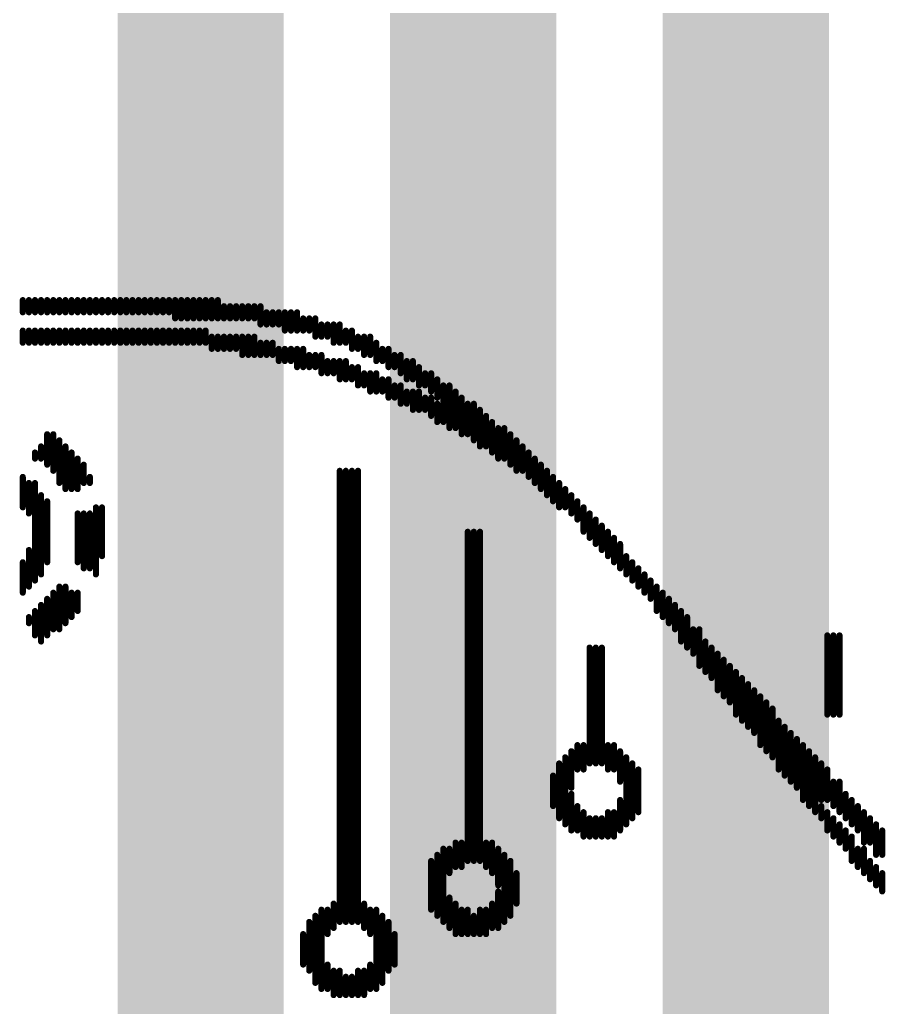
# Model space of a CAD drawing. Header units: millimetres. Extents: x -1.2 to 0.53, y -0.22 to 3.74.
# Drawn here: x 0.0656 to 0.1281, y 1.841 to 1.9122 of the extents above; entities that cross this region are included whole.
import ezdxf

# ---------------------------------------------------------------- set-up
doc = ezdxf.new("R2010")
doc.units = ezdxf.units.MM
doc.header["$MEASUREMENT"] = 0
doc.layers.add('TopLayer', color=1, linetype='Continuous')
doc.layers.add('TopOverlay', color=2, linetype='Continuous')

msp = doc.modelspace()

# ---------------------------------------------------------------- linework, layer by layer
at = {"layer": 'TopLayer', "const_width": 0.012}
for points in [[(0.07863, 0.038), (0.07863, 3.504)], [(0.098315, 0.038), (0.098315, 3.504)], [(0.118, 0.038), (0.118, 3.504)]]:
    msp.add_lwpolyline(points, dxfattribs=at)
at = {"layer": 'TopOverlay', "const_width": 0.00044}
for points in [[(0.06579, 1.891125), (0.06579, 1.892006)], [(0.06623, 1.891125), (0.06623, 1.892006)], [(0.06667, 1.891125), (0.06667, 1.892006)], [(0.067111, 1.891125), (0.067111, 1.892006)], [(0.067551, 1.891125), (0.067551, 1.892006)], [(0.067991, 1.891125), (0.067991, 1.892006)], [(0.068431, 1.891125), (0.068431, 1.892006)], [(0.068871, 1.891125), (0.068871, 1.892006)], [(0.069311, 1.891125), (0.069311, 1.892006)], [(0.069751, 1.891125), (0.069751, 1.892006)], [(0.070191, 1.891125), (0.070191, 1.892006)], [(0.070631, 1.891125), (0.070631, 1.892006)], [(0.071071, 1.891125), (0.071071, 1.892006)], [(0.071511, 1.891125), (0.071511, 1.892006)], [(0.071951, 1.891125), (0.071951, 1.892006)], [(0.072391, 1.891125), (0.072391, 1.892006)], [(0.072831, 1.891125), (0.072831, 1.892006)], [(0.073272, 1.891125), (0.073272, 1.892006)], [(0.073712, 1.891125), (0.073712, 1.892006)], [(0.074152, 1.891125), (0.074152, 1.892006)], [(0.074592, 1.891125), (0.074592, 1.892006)], [(0.075032, 1.891125), (0.075032, 1.892006)], [(0.075472, 1.891125), (0.075472, 1.892006)], [(0.075912, 1.891125), (0.075912, 1.892006)], [(0.076352, 1.891125), (0.076352, 1.892006)], [(0.076792, 1.890685), (0.076792, 1.892006)], [(0.077232, 1.890685), (0.077232, 1.892006)], [(0.077672, 1.890685), (0.077672, 1.892006)], [(0.078113, 1.890685), (0.078113, 1.892006)], [(0.078553, 1.890685), (0.078553, 1.892006)], [(0.078993, 1.890685), (0.078993, 1.892006)], [(0.079433, 1.890685), (0.079433, 1.892006)], [(0.079873, 1.890685), (0.079873, 1.892006)], [(0.080313, 1.890685), (0.080313, 1.891565)], [(0.080753, 1.890685), (0.080753, 1.891565)], [(0.081193, 1.890685), (0.081193, 1.891565)], [(0.081633, 1.890685), (0.081633, 1.891565)], [(0.082073, 1.890685), (0.082073, 1.891565)], [(0.082513, 1.890685), (0.082513, 1.891565)], [(0.082953, 1.890245), (0.082953, 1.891565)], [(0.083393, 1.890245), (0.083393, 1.891125)], [(0.083833, 1.890245), (0.083833, 1.891125)], [(0.084273, 1.890245), (0.084273, 1.891125)], [(0.084713, 1.889805), (0.084713, 1.891125)], [(0.085153, 1.889805), (0.085153, 1.891125)], [(0.085594, 1.889805), (0.085594, 1.891125)], [(0.086034, 1.889805), (0.086034, 1.890685)], [(0.086474, 1.889805), (0.086474, 1.890685)], [(0.086914, 1.889365), (0.086914, 1.890685)], [(0.06579, 1.888925), (0.06579, 1.889805)], [(0.06623, 1.888925), (0.06623, 1.889805)], [(0.06667, 1.888925), (0.06667, 1.889805)], [(0.067111, 1.888925), (0.067111, 1.889805)], [(0.067551, 1.888925), (0.067551, 1.889805)], [(0.067991, 1.888925), (0.067991, 1.889805)], [(0.068431, 1.888925), (0.068431, 1.889805)], [(0.068871, 1.888925), (0.068871, 1.889805)], [(0.069311, 1.888925), (0.069311, 1.889805)], [(0.069751, 1.888925), (0.069751, 1.889805)], [(0.070191, 1.888925), (0.070191, 1.889805)], [(0.070631, 1.888925), (0.070631, 1.889805)], [(0.071071, 1.888925), (0.071071, 1.889805)], [(0.071511, 1.888925), (0.071511, 1.889805)], [(0.071951, 1.888925), (0.071951, 1.889805)], [(0.072391, 1.888925), (0.072391, 1.889805)], [(0.072831, 1.888925), (0.072831, 1.889805)], [(0.073272, 1.888925), (0.073272, 1.889805)], [(0.073712, 1.888925), (0.073712, 1.889805)], [(0.074152, 1.888925), (0.074152, 1.889805)], [(0.074592, 1.888925), (0.074592, 1.889805)], [(0.075032, 1.888925), (0.075032, 1.889805)], [(0.075472, 1.888925), (0.075472, 1.889805)], [(0.075912, 1.888925), (0.075912, 1.889805)], [(0.076352, 1.888925), (0.076352, 1.889805)], [(0.076792, 1.888925), (0.076792, 1.889805)], [(0.077232, 1.888925), (0.077232, 1.889805)], [(0.077672, 1.888925), (0.077672, 1.889805)], [(0.078113, 1.888925), (0.078113, 1.889805)], [(0.078553, 1.888925), (0.078553, 1.889805)], [(0.078993, 1.888925), (0.078993, 1.889805)], [(0.087354, 1.889365), (0.087354, 1.890245)], [(0.087794, 1.889365), (0.087794, 1.890245)], [(0.088234, 1.888925), (0.088234, 1.890245)], [(0.088674, 1.888925), (0.088674, 1.890245)], [(0.089114, 1.888925), (0.089114, 1.889805)], [(0.089554, 1.888485), (0.089554, 1.889805)], [(0.079433, 1.888485), (0.079433, 1.889365)], [(0.079873, 1.888485), (0.079873, 1.889365)], [(0.080313, 1.888485), (0.080313, 1.889365)], [(0.080753, 1.888485), (0.080753, 1.889365)], [(0.081193, 1.888485), (0.081193, 1.889365)], [(0.081633, 1.888045), (0.081633, 1.889365)], [(0.082073, 1.888045), (0.082073, 1.889365)], [(0.082513, 1.888045), (0.082513, 1.889365)], [(0.082953, 1.888045), (0.082953, 1.888925)], [(0.083393, 1.888045), (0.083393, 1.888925)], [(0.083833, 1.888045), (0.083833, 1.888925)], [(0.089994, 1.888485), (0.089994, 1.889365)], [(0.090435, 1.888045), (0.090435, 1.889365)], [(0.090874, 1.888045), (0.090874, 1.889365)], [(0.091315, 1.887605), (0.091315, 1.888925)], [(0.084273, 1.887605), (0.084273, 1.888485)], [(0.084713, 1.887605), (0.084713, 1.888485)], [(0.085153, 1.887605), (0.085153, 1.888485)], [(0.085594, 1.887165), (0.085594, 1.888485)], [(0.086034, 1.887165), (0.086034, 1.888485)], [(0.091755, 1.887605), (0.091755, 1.888485)], [(0.092195, 1.887165), (0.092195, 1.888485)], [(0.086474, 1.887165), (0.086474, 1.888045)], [(0.086914, 1.887165), (0.086914, 1.888045)], [(0.087354, 1.886725), (0.087354, 1.888045)], [(0.087794, 1.886725), (0.087794, 1.887605)], [(0.088234, 1.886725), (0.088234, 1.887605)], [(0.088674, 1.886284), (0.088674, 1.887605)], [(0.089114, 1.886284), (0.089114, 1.887605)], [(0.092635, 1.887165), (0.092635, 1.888045)], [(0.093075, 1.886725), (0.093075, 1.888045)], [(0.093515, 1.886284), (0.093515, 1.887605)], [(0.093955, 1.886284), (0.093955, 1.887605)], [(0.089554, 1.886284), (0.089554, 1.887165)], [(0.089994, 1.885844), (0.089994, 1.887165)], [(0.094395, 1.885844), (0.094395, 1.887165)], [(0.090435, 1.885844), (0.090435, 1.886725)], [(0.090874, 1.885404), (0.090874, 1.886725)], [(0.091315, 1.885404), (0.091315, 1.886725)], [(0.091755, 1.885404), (0.091755, 1.886284)], [(0.092195, 1.884964), (0.092195, 1.886284)], [(0.094835, 1.885844), (0.094835, 1.886725)], [(0.095275, 1.885404), (0.095275, 1.886725)], [(0.095715, 1.884964), (0.095715, 1.886284)], [(0.092635, 1.884964), (0.092635, 1.885844)], [(0.093075, 1.884524), (0.093075, 1.885844)], [(0.093515, 1.884524), (0.093515, 1.885404)], [(0.093955, 1.884084), (0.093955, 1.885404)], [(0.094395, 1.884084), (0.094395, 1.885404)], [(0.096155, 1.883204), (0.096155, 1.885844)], [(0.096596, 1.882764), (0.096596, 1.885844)], [(0.097036, 1.882764), (0.097036, 1.885404)], [(0.094835, 1.884084), (0.094835, 1.884964)], [(0.095275, 1.883644), (0.095275, 1.884964)], [(0.097476, 1.882324), (0.097476, 1.884964)], [(0.095715, 1.883204), (0.095715, 1.884524)], [(0.097916, 1.882324), (0.097916, 1.884524)], [(0.098356, 1.881884), (0.098356, 1.884524)], [(0.098796, 1.881444), (0.098796, 1.884084)], [(0.099236, 1.881444), (0.099236, 1.883644)], [(0.099676, 1.881004), (0.099676, 1.883204)], [(0.100116, 1.880564), (0.100116, 1.882764)], [(0.100556, 1.880564), (0.100556, 1.882764)], [(0.067551, 1.880124), (0.067551, 1.882324)], [(0.067991, 1.879683), (0.067991, 1.882324)], [(0.068431, 1.878803), (0.068431, 1.881884)], [(0.100996, 1.880124), (0.100996, 1.882324)], [(0.101436, 1.879683), (0.101436, 1.881884)], [(0.067111, 1.880564), (0.067111, 1.881444)], [(0.068871, 1.878363), (0.068871, 1.881444)], [(0.101876, 1.879683), (0.101876, 1.881444)], [(0.06667, 1.880564), (0.06667, 1.881004)], [(0.069311, 1.878363), (0.069311, 1.881004)], [(0.069751, 1.878363), (0.069751, 1.880564)], [(0.102316, 1.879243), (0.102316, 1.881004)], [(0.102757, 1.878803), (0.102757, 1.880564)], [(0.070191, 1.878803), (0.070191, 1.880124)], [(0.088674, 1.847118), (0.088674, 1.879683)], [(0.089114, 1.847118), (0.089114, 1.879683)], [(0.089554, 1.847118), (0.089554, 1.879683)], [(0.089994, 1.847118), (0.089994, 1.879683)], [(0.103196, 1.878363), (0.103196, 1.880124)], [(0.103637, 1.877923), (0.103637, 1.879683)], [(0.06579, 1.877043), (0.06579, 1.879243)], [(0.070631, 1.878803), (0.070631, 1.879243)], [(0.104077, 1.877483), (0.104077, 1.879243)], [(0.06623, 1.876603), (0.06623, 1.878803)], [(0.06667, 1.871762), (0.06667, 1.878803)], [(0.104517, 1.877043), (0.104517, 1.878803)], [(0.104957, 1.877043), (0.104957, 1.878363)], [(0.067111, 1.872202), (0.067111, 1.877923)], [(0.105397, 1.876603), (0.105397, 1.877923)], [(0.067551, 1.873082), (0.067551, 1.877483)], [(0.071071, 1.872202), (0.071071, 1.877043)], [(0.071511, 1.873522), (0.071511, 1.877043)], [(0.105837, 1.876163), (0.105837, 1.877483)], [(0.106277, 1.875283), (0.106277, 1.877043)], [(0.069751, 1.873082), (0.069751, 1.876603)], [(0.070191, 1.872642), (0.070191, 1.876603)], [(0.070631, 1.872642), (0.070631, 1.876603)], [(0.106717, 1.874843), (0.106717, 1.876603)], [(0.107157, 1.874402), (0.107157, 1.876163)], [(0.107597, 1.873962), (0.107597, 1.875723)], [(0.097916, 1.851519), (0.097916, 1.875283)], [(0.098356, 1.851519), (0.098356, 1.875283)], [(0.098796, 1.851519), (0.098796, 1.875283)], [(0.108037, 1.873522), (0.108037, 1.875283)], [(0.108478, 1.873082), (0.108478, 1.874843)], [(0.06623, 1.871322), (0.06623, 1.873962)], [(0.108918, 1.872642), (0.108918, 1.874402)], [(0.109358, 1.872202), (0.109358, 1.873522)], [(0.06579, 1.870882), (0.06579, 1.873082)], [(0.109798, 1.871762), (0.109798, 1.873082)], [(0.110238, 1.871322), (0.110238, 1.872642)], [(0.110678, 1.870882), (0.110678, 1.872202)], [(0.068431, 1.868242), (0.068431, 1.871322)], [(0.068871, 1.868682), (0.068871, 1.871322)], [(0.111118, 1.870442), (0.111118, 1.871762)], [(0.111558, 1.869562), (0.111558, 1.871322)], [(0.067551, 1.867801), (0.067551, 1.870442)], [(0.067991, 1.868242), (0.067991, 1.870882)], [(0.069311, 1.869122), (0.069311, 1.870882)], [(0.069751, 1.869562), (0.069751, 1.870882)], [(0.111998, 1.869122), (0.111998, 1.870882)], [(0.112438, 1.868682), (0.112438, 1.870442)], [(0.067111, 1.867361), (0.067111, 1.870002)], [(0.112878, 1.868242), (0.112878, 1.870002)], [(0.06623, 1.868682), (0.06623, 1.869122)], [(0.06667, 1.867801), (0.06667, 1.869562)], [(0.113318, 1.867361), (0.113318, 1.869562)], [(0.113758, 1.866921), (0.113758, 1.869122)], [(0.114198, 1.866481), (0.114198, 1.868242)], [(0.114639, 1.865601), (0.114639, 1.868242)], [(0.12388, 1.86208), (0.12388, 1.867801)], [(0.12432, 1.86208), (0.12432, 1.867801)], [(0.12476, 1.86208), (0.12476, 1.867801)], [(0.106717, 1.85856), (0.106717, 1.866921)], [(0.107157, 1.85856), (0.107157, 1.866921)], [(0.107597, 1.85856), (0.107597, 1.866921)], [(0.115079, 1.865161), (0.115079, 1.867361)], [(0.115519, 1.864721), (0.115519, 1.866921)], [(0.115959, 1.863841), (0.115959, 1.866481)], [(0.116399, 1.863401), (0.116399, 1.866041)], [(0.116839, 1.862961), (0.116839, 1.865601)], [(0.117279, 1.86208), (0.117279, 1.865161)], [(0.117719, 1.861641), (0.117719, 1.864721)], [(0.118159, 1.8612), (0.118159, 1.864281)], [(0.118599, 1.86076), (0.118599, 1.863841)], [(0.119039, 1.85988), (0.119039, 1.863401)], [(0.119479, 1.85944), (0.119479, 1.862961)], [(0.119919, 1.859), (0.119919, 1.862521)], [(0.120359, 1.85812), (0.120359, 1.861641)], [(0.1208, 1.85768), (0.1208, 1.8612)], [(0.12124, 1.85724), (0.12124, 1.86076)], [(0.105837, 1.85812), (0.105837, 1.85988)], [(0.106277, 1.85812), (0.106277, 1.85988)], [(0.108037, 1.85812), (0.108037, 1.85988)], [(0.108478, 1.85812), (0.108478, 1.85988)], [(0.12168, 1.856799), (0.12168, 1.86032)], [(0.12212, 1.855919), (0.12212, 1.85988)], [(0.104957, 1.854159), (0.104957, 1.859)], [(0.105397, 1.856799), (0.105397, 1.85944)], [(0.108918, 1.85724), (0.108918, 1.85944)], [(0.109358, 1.854159), (0.109358, 1.859)], [(0.12256, 1.855479), (0.12256, 1.85944)], [(0.123, 1.855039), (0.123, 1.859)], [(0.104517, 1.854599), (0.104517, 1.85856)], [(0.109798, 1.854599), (0.109798, 1.85856)], [(0.12344, 1.855919), (0.12344, 1.85856)], [(0.104077, 1.855479), (0.104077, 1.85768)], [(0.110238, 1.855039), (0.110238, 1.85812)], [(0.12388, 1.855919), (0.12388, 1.85812)], [(0.12432, 1.855479), (0.12432, 1.85724)], [(0.12476, 1.855039), (0.12476, 1.85724)], [(0.105397, 1.853719), (0.105397, 1.856359)], [(0.1252, 1.854599), (0.1252, 1.856359)], [(0.105837, 1.853719), (0.105837, 1.855479)], [(0.108918, 1.853719), (0.108918, 1.855919)], [(0.12344, 1.854599), (0.12344, 1.855479)], [(0.12564, 1.854159), (0.12564, 1.855919)], [(0.12608, 1.853719), (0.12608, 1.855479)], [(0.106277, 1.853279), (0.106277, 1.855039)], [(0.108037, 1.853279), (0.108037, 1.855039)], [(0.108478, 1.853279), (0.108478, 1.855039)], [(0.12388, 1.853719), (0.12388, 1.855039)], [(0.126521, 1.852839), (0.126521, 1.855039)], [(0.106717, 1.853279), (0.106717, 1.854599)], [(0.107157, 1.853279), (0.107157, 1.854599)], [(0.107597, 1.853279), (0.107597, 1.854599)], [(0.12432, 1.853279), (0.12432, 1.854599)], [(0.12476, 1.852839), (0.12476, 1.854159)], [(0.126961, 1.852839), (0.126961, 1.854599)], [(0.127401, 1.851959), (0.127401, 1.854159)], [(0.1252, 1.852399), (0.1252, 1.853719)], [(0.12564, 1.851519), (0.12564, 1.853279)], [(0.127841, 1.851959), (0.127841, 1.853719)], [(0.097036, 1.851079), (0.097036, 1.852839)], [(0.097476, 1.851079), (0.097476, 1.852839)], [(0.099236, 1.851079), (0.099236, 1.852839)], [(0.099676, 1.850639), (0.099676, 1.852839)], [(0.095715, 1.847558), (0.095715, 1.851959)], [(0.096155, 1.847118), (0.096155, 1.852399)], [(0.096596, 1.850639), (0.096596, 1.852399)], [(0.100116, 1.849759), (0.100116, 1.852399)], [(0.100556, 1.847118), (0.100556, 1.851959)], [(0.12608, 1.851079), (0.12608, 1.852399)], [(0.126521, 1.850639), (0.126521, 1.852399)], [(0.095275, 1.847998), (0.095275, 1.851519)], [(0.100996, 1.847558), (0.100996, 1.851519)], [(0.126961, 1.850199), (0.126961, 1.851519)], [(0.101436, 1.848438), (0.101436, 1.850639)], [(0.127401, 1.849759), (0.127401, 1.851079)], [(0.127841, 1.849318), (0.127841, 1.850639)], [(0.100116, 1.846678), (0.100116, 1.849318)], [(0.088234, 1.846678), (0.088234, 1.848438)], [(0.090435, 1.846678), (0.090435, 1.848438)], [(0.096596, 1.846678), (0.096596, 1.848878)], [(0.097036, 1.846238), (0.097036, 1.848438)], [(0.099676, 1.846678), (0.099676, 1.848438)], [(0.086914, 1.842717), (0.086914, 1.847558)], [(0.087354, 1.842277), (0.087354, 1.847998)], [(0.087794, 1.846238), (0.087794, 1.847998)], [(0.090874, 1.846238), (0.090874, 1.847998)], [(0.091315, 1.842277), (0.091315, 1.847998)], [(0.091755, 1.842717), (0.091755, 1.847558)], [(0.097476, 1.846238), (0.097476, 1.847998)], [(0.097916, 1.846238), (0.097916, 1.847998)], [(0.098356, 1.846238), (0.098356, 1.847558)], [(0.098796, 1.846238), (0.098796, 1.847998)], [(0.099236, 1.846238), (0.099236, 1.847998)], [(0.086474, 1.843597), (0.086474, 1.847118)], [(0.092195, 1.843597), (0.092195, 1.847118)], [(0.086034, 1.844037), (0.086034, 1.846238)], [(0.092635, 1.844037), (0.092635, 1.846238)], [(0.087794, 1.842277), (0.087794, 1.844037)], [(0.090874, 1.842277), (0.090874, 1.844037)], [(0.088234, 1.841837), (0.088234, 1.843597)], [(0.088674, 1.841837), (0.088674, 1.843597)], [(0.089994, 1.841837), (0.089994, 1.843597)], [(0.090435, 1.841837), (0.090435, 1.843597)], [(0.089114, 1.841837), (0.089114, 1.843157)], [(0.089554, 1.841837), (0.089554, 1.843157)]]:
    msp.add_lwpolyline(points, dxfattribs=at)
at = {"layer": 'TopOverlay', "const_width": 0.00022}
for points in [[(0.06568, 1.892006, 1), (0.0659, 1.892006, 1)], [(0.06612, 1.892006, 1), (0.06634, 1.892006, 1)], [(0.06656, 1.892006, 1), (0.06678, 1.892006, 1)], [(0.067001, 1.892006, 1), (0.067221, 1.892006, 1)], [(0.067441, 1.892006, 1), (0.067661, 1.892006, 1)], [(0.067881, 1.892006, 1), (0.068101, 1.892006, 1)], [(0.068321, 1.892006, 1), (0.068541, 1.892006, 1)], [(0.068761, 1.892006, 1), (0.068981, 1.892006, 1)], [(0.069201, 1.892006, 1), (0.069421, 1.892006, 1)], [(0.069641, 1.892006, 1), (0.069861, 1.892006, 1)], [(0.070081, 1.892006, 1), (0.070301, 1.892006, 1)], [(0.070521, 1.892006, 1), (0.070741, 1.892006, 1)], [(0.070961, 1.892006, 1), (0.071181, 1.892006, 1)], [(0.071401, 1.892006, 1), (0.071621, 1.892006, 1)], [(0.071841, 1.892006, 1), (0.072061, 1.892006, 1)], [(0.072281, 1.892006, 1), (0.072501, 1.892006, 1)], [(0.072721, 1.892006, 1), (0.072942, 1.892006, 1)], [(0.073162, 1.892006, 1), (0.073382, 1.892006, 1)], [(0.073602, 1.892006, 1), (0.073822, 1.892006, 1)], [(0.074042, 1.892006, 1), (0.074262, 1.892006, 1)], [(0.074482, 1.892006, 1), (0.074702, 1.892006, 1)], [(0.074922, 1.892006, 1), (0.075142, 1.892006, 1)], [(0.075362, 1.892006, 1), (0.075582, 1.892006, 1)], [(0.075802, 1.892006, 1), (0.076022, 1.892006, 1)], [(0.076242, 1.892006, 1), (0.076462, 1.892006, 1)], [(0.076682, 1.892006, 1), (0.076902, 1.892006, 1)], [(0.077122, 1.892006, 1), (0.077342, 1.892006, 1)], [(0.077562, 1.892006, 1), (0.077782, 1.892006, 1)], [(0.078003, 1.892006, 1), (0.078223, 1.892006, 1)], [(0.078443, 1.892006, 1), (0.078663, 1.892006, 1)], [(0.078883, 1.892006, 1), (0.079103, 1.892006, 1)], [(0.079323, 1.892006, 1), (0.079543, 1.892006, 1)], [(0.079763, 1.892006, 1), (0.079983, 1.892006, 1)], [(0.06568, 1.891125, 1), (0.0659, 1.891125, 1)], [(0.06612, 1.891125, 1), (0.06634, 1.891125, 1)], [(0.06656, 1.891125, 1), (0.06678, 1.891125, 1)], [(0.067001, 1.891125, 1), (0.067221, 1.891125, 1)], [(0.067441, 1.891125, 1), (0.067661, 1.891125, 1)], [(0.067881, 1.891125, 1), (0.068101, 1.891125, 1)], [(0.068321, 1.891125, 1), (0.068541, 1.891125, 1)], [(0.068761, 1.891125, 1), (0.068981, 1.891125, 1)], [(0.069201, 1.891125, 1), (0.069421, 1.891125, 1)], [(0.069641, 1.891125, 1), (0.069861, 1.891125, 1)], [(0.070081, 1.891125, 1), (0.070301, 1.891125, 1)], [(0.070521, 1.891125, 1), (0.070741, 1.891125, 1)], [(0.070961, 1.891125, 1), (0.071181, 1.891125, 1)], [(0.071401, 1.891125, 1), (0.071621, 1.891125, 1)], [(0.071841, 1.891125, 1), (0.072061, 1.891125, 1)], [(0.072281, 1.891125, 1), (0.072501, 1.891125, 1)], [(0.072721, 1.891125, 1), (0.072942, 1.891125, 1)], [(0.073162, 1.891125, 1), (0.073382, 1.891125, 1)], [(0.073602, 1.891125, 1), (0.073822, 1.891125, 1)], [(0.074042, 1.891125, 1), (0.074262, 1.891125, 1)], [(0.074482, 1.891125, 1), (0.074702, 1.891125, 1)], [(0.074922, 1.891125, 1), (0.075142, 1.891125, 1)], [(0.075362, 1.891125, 1), (0.075582, 1.891125, 1)], [(0.075802, 1.891125, 1), (0.076022, 1.891125, 1)], [(0.076242, 1.891125, 1), (0.076462, 1.891125, 1)], [(0.080203, 1.891565, 1), (0.080423, 1.891565, 1)], [(0.080643, 1.891565, 1), (0.080863, 1.891565, 1)], [(0.081083, 1.891565, 1), (0.081303, 1.891565, 1)], [(0.081523, 1.891565, 1), (0.081743, 1.891565, 1)], [(0.081963, 1.891565, 1), (0.082183, 1.891565, 1)], [(0.082403, 1.891565, 1), (0.082623, 1.891565, 1)], [(0.082843, 1.891565, 1), (0.083063, 1.891565, 1)], [(0.083283, 1.891125, 1), (0.083503, 1.891125, 1)], [(0.083723, 1.891125, 1), (0.083943, 1.891125, 1)], [(0.084163, 1.891125, 1), (0.084383, 1.891125, 1)], [(0.084603, 1.891125, 1), (0.084823, 1.891125, 1)], [(0.085043, 1.891125, 1), (0.085264, 1.891125, 1)], [(0.085484, 1.891125, 1), (0.085704, 1.891125, 1)], [(0.076682, 1.890685, 1), (0.076902, 1.890685, 1)], [(0.077122, 1.890685, 1), (0.077342, 1.890685, 1)], [(0.077562, 1.890685, 1), (0.077782, 1.890685, 1)], [(0.078003, 1.890685, 1), (0.078223, 1.890685, 1)], [(0.078443, 1.890685, 1), (0.078663, 1.890685, 1)], [(0.078883, 1.890685, 1), (0.079103, 1.890685, 1)], [(0.079323, 1.890685, 1), (0.079543, 1.890685, 1)], [(0.079763, 1.890685, 1), (0.079983, 1.890685, 1)], [(0.080203, 1.890685, 1), (0.080423, 1.890685, 1)], [(0.080643, 1.890685, 1), (0.080863, 1.890685, 1)], [(0.081083, 1.890685, 1), (0.081303, 1.890685, 1)], [(0.081523, 1.890685, 1), (0.081743, 1.890685, 1)], [(0.081963, 1.890685, 1), (0.082183, 1.890685, 1)], [(0.082403, 1.890685, 1), (0.082623, 1.890685, 1)], [(0.085924, 1.890685, 1), (0.086144, 1.890685, 1)], [(0.086364, 1.890685, 1), (0.086584, 1.890685, 1)], [(0.086804, 1.890685, 1), (0.087024, 1.890685, 1)], [(0.06568, 1.889805, 1), (0.0659, 1.889805, 1)], [(0.06612, 1.889805, 1), (0.06634, 1.889805, 1)], [(0.06656, 1.889805, 1), (0.06678, 1.889805, 1)], [(0.067001, 1.889805, 1), (0.067221, 1.889805, 1)], [(0.067441, 1.889805, 1), (0.067661, 1.889805, 1)], [(0.067881, 1.889805, 1), (0.068101, 1.889805, 1)], [(0.068321, 1.889805, 1), (0.068541, 1.889805, 1)], [(0.068761, 1.889805, 1), (0.068981, 1.889805, 1)], [(0.069201, 1.889805, 1), (0.069421, 1.889805, 1)], [(0.069641, 1.889805, 1), (0.069861, 1.889805, 1)], [(0.070081, 1.889805, 1), (0.070301, 1.889805, 1)], [(0.070521, 1.889805, 1), (0.070741, 1.889805, 1)], [(0.070961, 1.889805, 1), (0.071181, 1.889805, 1)], [(0.071401, 1.889805, 1), (0.071621, 1.889805, 1)], [(0.071841, 1.889805, 1), (0.072061, 1.889805, 1)], [(0.072281, 1.889805, 1), (0.072501, 1.889805, 1)], [(0.072721, 1.889805, 1), (0.072942, 1.889805, 1)], [(0.073162, 1.889805, 1), (0.073382, 1.889805, 1)], [(0.073602, 1.889805, 1), (0.073822, 1.889805, 1)], [(0.074042, 1.889805, 1), (0.074262, 1.889805, 1)], [(0.074482, 1.889805, 1), (0.074702, 1.889805, 1)], [(0.074922, 1.889805, 1), (0.075142, 1.889805, 1)], [(0.075362, 1.889805, 1), (0.075582, 1.889805, 1)], [(0.075802, 1.889805, 1), (0.076022, 1.889805, 1)], [(0.076242, 1.889805, 1), (0.076462, 1.889805, 1)], [(0.076682, 1.889805, 1), (0.076902, 1.889805, 1)], [(0.077122, 1.889805, 1), (0.077342, 1.889805, 1)], [(0.077562, 1.889805, 1), (0.077782, 1.889805, 1)], [(0.078003, 1.889805, 1), (0.078223, 1.889805, 1)], [(0.078443, 1.889805, 1), (0.078663, 1.889805, 1)], [(0.078883, 1.889805, 1), (0.079103, 1.889805, 1)], [(0.082843, 1.890245, 1), (0.083063, 1.890245, 1)], [(0.083283, 1.890245, 1), (0.083503, 1.890245, 1)], [(0.083723, 1.890245, 1), (0.083943, 1.890245, 1)], [(0.084163, 1.890245, 1), (0.084383, 1.890245, 1)], [(0.084603, 1.889805, 1), (0.084823, 1.889805, 1)], [(0.085043, 1.889805, 1), (0.085264, 1.889805, 1)], [(0.085484, 1.889805, 1), (0.085704, 1.889805, 1)], [(0.085924, 1.889805, 1), (0.086144, 1.889805, 1)], [(0.086364, 1.889805, 1), (0.086584, 1.889805, 1)], [(0.087244, 1.890245, 1), (0.087464, 1.890245, 1)], [(0.087684, 1.890245, 1), (0.087904, 1.890245, 1)], [(0.088124, 1.890245, 1), (0.088344, 1.890245, 1)], [(0.088564, 1.890245, 1), (0.088784, 1.890245, 1)], [(0.089004, 1.889805, 1), (0.089224, 1.889805, 1)], [(0.089444, 1.889805, 1), (0.089664, 1.889805, 1)], [(0.06568, 1.888925, 1), (0.0659, 1.888925, 1)], [(0.06612, 1.888925, 1), (0.06634, 1.888925, 1)], [(0.06656, 1.888925, 1), (0.06678, 1.888925, 1)], [(0.067001, 1.888925, 1), (0.067221, 1.888925, 1)], [(0.067441, 1.888925, 1), (0.067661, 1.888925, 1)], [(0.067881, 1.888925, 1), (0.068101, 1.888925, 1)], [(0.068321, 1.888925, 1), (0.068541, 1.888925, 1)], [(0.068761, 1.888925, 1), (0.068981, 1.888925, 1)], [(0.069201, 1.888925, 1), (0.069421, 1.888925, 1)], [(0.069641, 1.888925, 1), (0.069861, 1.888925, 1)], [(0.070081, 1.888925, 1), (0.070301, 1.888925, 1)], [(0.070521, 1.888925, 1), (0.070741, 1.888925, 1)], [(0.070961, 1.888925, 1), (0.071181, 1.888925, 1)], [(0.071401, 1.888925, 1), (0.071621, 1.888925, 1)], [(0.071841, 1.888925, 1), (0.072061, 1.888925, 1)], [(0.072281, 1.888925, 1), (0.072501, 1.888925, 1)], [(0.072721, 1.888925, 1), (0.072942, 1.888925, 1)], [(0.073162, 1.888925, 1), (0.073382, 1.888925, 1)], [(0.073602, 1.888925, 1), (0.073822, 1.888925, 1)], [(0.074042, 1.888925, 1), (0.074262, 1.888925, 1)], [(0.074482, 1.888925, 1), (0.074702, 1.888925, 1)], [(0.074922, 1.888925, 1), (0.075142, 1.888925, 1)], [(0.075362, 1.888925, 1), (0.075582, 1.888925, 1)], [(0.075802, 1.888925, 1), (0.076022, 1.888925, 1)], [(0.076242, 1.888925, 1), (0.076462, 1.888925, 1)], [(0.076682, 1.888925, 1), (0.076902, 1.888925, 1)], [(0.077122, 1.888925, 1), (0.077342, 1.888925, 1)], [(0.077562, 1.888925, 1), (0.077782, 1.888925, 1)], [(0.078003, 1.888925, 1), (0.078223, 1.888925, 1)], [(0.078443, 1.888925, 1), (0.078663, 1.888925, 1)], [(0.078883, 1.888925, 1), (0.079103, 1.888925, 1)], [(0.079323, 1.889365, 1), (0.079543, 1.889365, 1)], [(0.079763, 1.889365, 1), (0.079983, 1.889365, 1)], [(0.080203, 1.889365, 1), (0.080423, 1.889365, 1)], [(0.080643, 1.889365, 1), (0.080863, 1.889365, 1)], [(0.081083, 1.889365, 1), (0.081303, 1.889365, 1)], [(0.081523, 1.889365, 1), (0.081743, 1.889365, 1)], [(0.081963, 1.889365, 1), (0.082183, 1.889365, 1)], [(0.082403, 1.889365, 1), (0.082623, 1.889365, 1)], [(0.082843, 1.888925, 1), (0.083063, 1.888925, 1)], [(0.083283, 1.888925, 1), (0.083503, 1.888925, 1)], [(0.083723, 1.888925, 1), (0.083943, 1.888925, 1)], [(0.086804, 1.889365, 1), (0.087024, 1.889365, 1)], [(0.087244, 1.889365, 1), (0.087464, 1.889365, 1)], [(0.087684, 1.889365, 1), (0.087904, 1.889365, 1)], [(0.088124, 1.888925, 1), (0.088344, 1.888925, 1)], [(0.088564, 1.888925, 1), (0.088784, 1.888925, 1)], [(0.089004, 1.888925, 1), (0.089224, 1.888925, 1)], [(0.089884, 1.889365, 1), (0.090104, 1.889365, 1)], [(0.090325, 1.889365, 1), (0.090544, 1.889365, 1)], [(0.090764, 1.889365, 1), (0.090984, 1.889365, 1)], [(0.091205, 1.888925, 1), (0.091425, 1.888925, 1)], [(0.079323, 1.888485, 1), (0.079543, 1.888485, 1)], [(0.079763, 1.888485, 1), (0.079983, 1.888485, 1)], [(0.080203, 1.888485, 1), (0.080423, 1.888485, 1)], [(0.080643, 1.888485, 1), (0.080863, 1.888485, 1)], [(0.081083, 1.888485, 1), (0.081303, 1.888485, 1)], [(0.084163, 1.888485, 1), (0.084383, 1.888485, 1)], [(0.084603, 1.888485, 1), (0.084823, 1.888485, 1)], [(0.085043, 1.888485, 1), (0.085264, 1.888485, 1)], [(0.085484, 1.888485, 1), (0.085704, 1.888485, 1)], [(0.085924, 1.888485, 1), (0.086144, 1.888485, 1)], [(0.089444, 1.888485, 1), (0.089664, 1.888485, 1)], [(0.089884, 1.888485, 1), (0.090104, 1.888485, 1)], [(0.091645, 1.888485, 1), (0.091865, 1.888485, 1)], [(0.092085, 1.888485, 1), (0.092305, 1.888485, 1)], [(0.081523, 1.888045, 1), (0.081743, 1.888045, 1)], [(0.081963, 1.888045, 1), (0.082183, 1.888045, 1)], [(0.082403, 1.888045, 1), (0.082623, 1.888045, 1)], [(0.082843, 1.888045, 1), (0.083063, 1.888045, 1)], [(0.083283, 1.888045, 1), (0.083503, 1.888045, 1)], [(0.083723, 1.888045, 1), (0.083943, 1.888045, 1)], [(0.084163, 1.887605, 1), (0.084383, 1.887605, 1)], [(0.084603, 1.887605, 1), (0.084823, 1.887605, 1)], [(0.085043, 1.887605, 1), (0.085264, 1.887605, 1)], [(0.086364, 1.888045, 1), (0.086584, 1.888045, 1)], [(0.086804, 1.888045, 1), (0.087024, 1.888045, 1)], [(0.087244, 1.888045, 1), (0.087464, 1.888045, 1)], [(0.087684, 1.887605, 1), (0.087904, 1.887605, 1)], [(0.088124, 1.887605, 1), (0.088344, 1.887605, 1)], [(0.088564, 1.887605, 1), (0.088784, 1.887605, 1)], [(0.089004, 1.887605, 1), (0.089224, 1.887605, 1)], [(0.090325, 1.888045, 1), (0.090544, 1.888045, 1)], [(0.090764, 1.888045, 1), (0.090984, 1.888045, 1)], [(0.091205, 1.887605, 1), (0.091425, 1.887605, 1)], [(0.091645, 1.887605, 1), (0.091865, 1.887605, 1)], [(0.092525, 1.888045, 1), (0.092745, 1.888045, 1)], [(0.092965, 1.888045, 1), (0.093185, 1.888045, 1)], [(0.093405, 1.887605, 1), (0.093625, 1.887605, 1)], [(0.093845, 1.887605, 1), (0.094065, 1.887605, 1)], [(0.085484, 1.887165, 1), (0.085704, 1.887165, 1)], [(0.085924, 1.887165, 1), (0.086144, 1.887165, 1)], [(0.086364, 1.887165, 1), (0.086584, 1.887165, 1)], [(0.086804, 1.887165, 1), (0.087024, 1.887165, 1)], [(0.089444, 1.887165, 1), (0.089664, 1.887165, 1)], [(0.089884, 1.887165, 1), (0.090104, 1.887165, 1)], [(0.092085, 1.887165, 1), (0.092305, 1.887165, 1)], [(0.092525, 1.887165, 1), (0.092745, 1.887165, 1)], [(0.094285, 1.887165, 1), (0.094505, 1.887165, 1)], [(0.087244, 1.886725, 1), (0.087464, 1.886725, 1)], [(0.087684, 1.886725, 1), (0.087904, 1.886725, 1)], [(0.088124, 1.886725, 1), (0.088344, 1.886725, 1)], [(0.088564, 1.886284, 1), (0.088784, 1.886284, 1)], [(0.089004, 1.886284, 1), (0.089224, 1.886284, 1)], [(0.089444, 1.886284, 1), (0.089664, 1.886284, 1)], [(0.090325, 1.886725, 1), (0.090544, 1.886725, 1)], [(0.090764, 1.886725, 1), (0.090984, 1.886725, 1)], [(0.091205, 1.886725, 1), (0.091425, 1.886725, 1)], [(0.091645, 1.886284, 1), (0.091865, 1.886284, 1)], [(0.092085, 1.886284, 1), (0.092305, 1.886284, 1)], [(0.092965, 1.886725, 1), (0.093185, 1.886725, 1)], [(0.093405, 1.886284, 1), (0.093625, 1.886284, 1)], [(0.093845, 1.886284, 1), (0.094065, 1.886284, 1)], [(0.094725, 1.886725, 1), (0.094945, 1.886725, 1)], [(0.095165, 1.886725, 1), (0.095385, 1.886725, 1)], [(0.095605, 1.886284, 1), (0.095825, 1.886284, 1)], [(0.089884, 1.885844, 1), (0.090104, 1.885844, 1)], [(0.090325, 1.885844, 1), (0.090544, 1.885844, 1)], [(0.090764, 1.885404, 1), (0.090984, 1.885404, 1)], [(0.091205, 1.885404, 1), (0.091425, 1.885404, 1)], [(0.091645, 1.885404, 1), (0.091865, 1.885404, 1)], [(0.092525, 1.885844, 1), (0.092745, 1.885844, 1)], [(0.092965, 1.885844, 1), (0.093185, 1.885844, 1)], [(0.093405, 1.885404, 1), (0.093625, 1.885404, 1)], [(0.093845, 1.885404, 1), (0.094065, 1.885404, 1)], [(0.094285, 1.885844, 1), (0.094505, 1.885844, 1)], [(0.094285, 1.885404, 1), (0.094505, 1.885404, 1)], [(0.094725, 1.885844, 1), (0.094945, 1.885844, 1)], [(0.095165, 1.885404, 1), (0.095385, 1.885404, 1)], [(0.096045, 1.885844, 1), (0.096265, 1.885844, 1)], [(0.096486, 1.885844, 1), (0.096705, 1.885844, 1)], [(0.096926, 1.885404, 1), (0.097146, 1.885404, 1)], [(0.092085, 1.884964, 1), (0.092305, 1.884964, 1)], [(0.092525, 1.884964, 1), (0.092745, 1.884964, 1)], [(0.094725, 1.884964, 1), (0.094945, 1.884964, 1)], [(0.095165, 1.884964, 1), (0.095385, 1.884964, 1)], [(0.095605, 1.884964, 1), (0.095825, 1.884964, 1)], [(0.097366, 1.884964, 1), (0.097586, 1.884964, 1)], [(0.092965, 1.884524, 1), (0.093185, 1.884524, 1)], [(0.093405, 1.884524, 1), (0.093625, 1.884524, 1)], [(0.093845, 1.884084, 1), (0.094065, 1.884084, 1)], [(0.094285, 1.884084, 1), (0.094505, 1.884084, 1)], [(0.094725, 1.884084, 1), (0.094945, 1.884084, 1)], [(0.095605, 1.884524, 1), (0.095825, 1.884524, 1)], [(0.097806, 1.884524, 1), (0.098026, 1.884524, 1)], [(0.098246, 1.884524, 1), (0.098466, 1.884524, 1)], [(0.098686, 1.884084, 1), (0.098906, 1.884084, 1)], [(0.095165, 1.883644, 1), (0.095385, 1.883644, 1)], [(0.095605, 1.883204, 1), (0.095825, 1.883204, 1)], [(0.096045, 1.883204, 1), (0.096265, 1.883204, 1)], [(0.099126, 1.883644, 1), (0.099346, 1.883644, 1)], [(0.099566, 1.883204, 1), (0.099786, 1.883204, 1)], [(0.096486, 1.882764, 1), (0.096705, 1.882764, 1)], [(0.096926, 1.882764, 1), (0.097146, 1.882764, 1)], [(0.100006, 1.882764, 1), (0.100226, 1.882764, 1)], [(0.100446, 1.882764, 1), (0.100666, 1.882764, 1)], [(0.067441, 1.882324, 1), (0.067661, 1.882324, 1)], [(0.067881, 1.882324, 1), (0.068101, 1.882324, 1)], [(0.068321, 1.881884, 1), (0.068541, 1.881884, 1)], [(0.097366, 1.882324, 1), (0.097586, 1.882324, 1)], [(0.097806, 1.882324, 1), (0.098026, 1.882324, 1)], [(0.098246, 1.881884, 1), (0.098466, 1.881884, 1)], [(0.100886, 1.882324, 1), (0.101106, 1.882324, 1)], [(0.101326, 1.881884, 1), (0.101546, 1.881884, 1)], [(0.067001, 1.881444, 1), (0.067221, 1.881444, 1)], [(0.068761, 1.881444, 1), (0.068981, 1.881444, 1)], [(0.098686, 1.881444, 1), (0.098906, 1.881444, 1)], [(0.099126, 1.881444, 1), (0.099346, 1.881444, 1)], [(0.101766, 1.881444, 1), (0.101986, 1.881444, 1)], [(0.06656, 1.881004, 1), (0.06678, 1.881004, 1)], [(0.06656, 1.880564, 1), (0.06678, 1.880564, 1)], [(0.067001, 1.880564, 1), (0.067221, 1.880564, 1)], [(0.069201, 1.881004, 1), (0.069421, 1.881004, 1)], [(0.069641, 1.880564, 1), (0.069861, 1.880564, 1)], [(0.099566, 1.881004, 1), (0.099786, 1.881004, 1)], [(0.100006, 1.880564, 1), (0.100226, 1.880564, 1)], [(0.100446, 1.880564, 1), (0.100666, 1.880564, 1)], [(0.102206, 1.881004, 1), (0.102426, 1.881004, 1)], [(0.102647, 1.880564, 1), (0.102867, 1.880564, 1)], [(0.067441, 1.880124, 1), (0.067661, 1.880124, 1)], [(0.067881, 1.879683, 1), (0.068101, 1.879683, 1)], [(0.070081, 1.880124, 1), (0.070301, 1.880124, 1)], [(0.088564, 1.879683, 1), (0.088784, 1.879683, 1)], [(0.089004, 1.879683, 1), (0.089224, 1.879683, 1)], [(0.089444, 1.879683, 1), (0.089664, 1.879683, 1)], [(0.089884, 1.879683, 1), (0.090104, 1.879683, 1)], [(0.100886, 1.880124, 1), (0.101106, 1.880124, 1)], [(0.101326, 1.879683, 1), (0.101546, 1.879683, 1)], [(0.101766, 1.879683, 1), (0.101986, 1.879683, 1)], [(0.103086, 1.880124, 1), (0.103306, 1.880124, 1)], [(0.103527, 1.879683, 1), (0.103747, 1.879683, 1)], [(0.06568, 1.879243, 1), (0.0659, 1.879243, 1)], [(0.070521, 1.879243, 1), (0.070741, 1.879243, 1)], [(0.102206, 1.879243, 1), (0.102426, 1.879243, 1)], [(0.103967, 1.879243, 1), (0.104187, 1.879243, 1)], [(0.06612, 1.878803, 1), (0.06634, 1.878803, 1)], [(0.06656, 1.878803, 1), (0.06678, 1.878803, 1)], [(0.068321, 1.878803, 1), (0.068541, 1.878803, 1)], [(0.068761, 1.878363, 1), (0.068981, 1.878363, 1)], [(0.069201, 1.878363, 1), (0.069421, 1.878363, 1)], [(0.069641, 1.878363, 1), (0.069861, 1.878363, 1)], [(0.070081, 1.878803, 1), (0.070301, 1.878803, 1)], [(0.070521, 1.878803, 1), (0.070741, 1.878803, 1)], [(0.102647, 1.878803, 1), (0.102867, 1.878803, 1)], [(0.103086, 1.878363, 1), (0.103306, 1.878363, 1)], [(0.104407, 1.878803, 1), (0.104627, 1.878803, 1)], [(0.104847, 1.878363, 1), (0.105067, 1.878363, 1)], [(0.067001, 1.877923, 1), (0.067221, 1.877923, 1)], [(0.103527, 1.877923, 1), (0.103747, 1.877923, 1)], [(0.105287, 1.877923, 1), (0.105507, 1.877923, 1)], [(0.06568, 1.877043, 1), (0.0659, 1.877043, 1)], [(0.067441, 1.877483, 1), (0.067661, 1.877483, 1)], [(0.070961, 1.877043, 1), (0.071181, 1.877043, 1)], [(0.071401, 1.877043, 1), (0.071621, 1.877043, 1)], [(0.103967, 1.877483, 1), (0.104187, 1.877483, 1)], [(0.104407, 1.877043, 1), (0.104627, 1.877043, 1)], [(0.104847, 1.877043, 1), (0.105067, 1.877043, 1)], [(0.105727, 1.877483, 1), (0.105947, 1.877483, 1)], [(0.106167, 1.877043, 1), (0.106387, 1.877043, 1)], [(0.06612, 1.876603, 1), (0.06634, 1.876603, 1)], [(0.069641, 1.876603, 1), (0.069861, 1.876603, 1)], [(0.070081, 1.876603, 1), (0.070301, 1.876603, 1)], [(0.070521, 1.876603, 1), (0.070741, 1.876603, 1)], [(0.105287, 1.876603, 1), (0.105507, 1.876603, 1)], [(0.105727, 1.876163, 1), (0.105947, 1.876163, 1)], [(0.106607, 1.876603, 1), (0.106827, 1.876603, 1)], [(0.107047, 1.876163, 1), (0.107267, 1.876163, 1)], [(0.107487, 1.875723, 1), (0.107707, 1.875723, 1)], [(0.097806, 1.875283, 1), (0.098026, 1.875283, 1)], [(0.098246, 1.875283, 1), (0.098466, 1.875283, 1)], [(0.098686, 1.875283, 1), (0.098906, 1.875283, 1)], [(0.106167, 1.875283, 1), (0.106387, 1.875283, 1)], [(0.106607, 1.874843, 1), (0.106827, 1.874843, 1)], [(0.107927, 1.875283, 1), (0.108147, 1.875283, 1)], [(0.108368, 1.874843, 1), (0.108588, 1.874843, 1)], [(0.06612, 1.873962, 1), (0.06634, 1.873962, 1)], [(0.107047, 1.874402, 1), (0.107267, 1.874402, 1)], [(0.107487, 1.873962, 1), (0.107707, 1.873962, 1)], [(0.108808, 1.874402, 1), (0.109027, 1.874402, 1)], [(0.071401, 1.873522, 1), (0.071621, 1.873522, 1)], [(0.107927, 1.873522, 1), (0.108147, 1.873522, 1)], [(0.109248, 1.873522, 1), (0.109468, 1.873522, 1)], [(0.06568, 1.873082, 1), (0.0659, 1.873082, 1)], [(0.067441, 1.873082, 1), (0.067661, 1.873082, 1)], [(0.069641, 1.873082, 1), (0.069861, 1.873082, 1)], [(0.070081, 1.872642, 1), (0.070301, 1.872642, 1)], [(0.070521, 1.872642, 1), (0.070741, 1.872642, 1)], [(0.108368, 1.873082, 1), (0.108588, 1.873082, 1)], [(0.108808, 1.872642, 1), (0.109027, 1.872642, 1)], [(0.109688, 1.873082, 1), (0.109908, 1.873082, 1)], [(0.110128, 1.872642, 1), (0.110348, 1.872642, 1)], [(0.067001, 1.872202, 1), (0.067221, 1.872202, 1)], [(0.070961, 1.872202, 1), (0.071181, 1.872202, 1)], [(0.109248, 1.872202, 1), (0.109468, 1.872202, 1)], [(0.110568, 1.872202, 1), (0.110788, 1.872202, 1)], [(0.06612, 1.871322, 1), (0.06634, 1.871322, 1)], [(0.06656, 1.871762, 1), (0.06678, 1.871762, 1)], [(0.068321, 1.871322, 1), (0.068541, 1.871322, 1)], [(0.068761, 1.871322, 1), (0.068981, 1.871322, 1)], [(0.109688, 1.871762, 1), (0.109908, 1.871762, 1)], [(0.110128, 1.871322, 1), (0.110348, 1.871322, 1)], [(0.111008, 1.871762, 1), (0.111228, 1.871762, 1)], [(0.111448, 1.871322, 1), (0.111668, 1.871322, 1)], [(0.06568, 1.870882, 1), (0.0659, 1.870882, 1)], [(0.067441, 1.870442, 1), (0.067661, 1.870442, 1)], [(0.067881, 1.870882, 1), (0.068101, 1.870882, 1)], [(0.069201, 1.870882, 1), (0.069421, 1.870882, 1)], [(0.069641, 1.870882, 1), (0.069861, 1.870882, 1)], [(0.110568, 1.870882, 1), (0.110788, 1.870882, 1)], [(0.111008, 1.870442, 1), (0.111228, 1.870442, 1)], [(0.111888, 1.870882, 1), (0.112108, 1.870882, 1)], [(0.112328, 1.870442, 1), (0.112548, 1.870442, 1)], [(0.067001, 1.870002, 1), (0.067221, 1.870002, 1)], [(0.112768, 1.870002, 1), (0.112988, 1.870002, 1)], [(0.06612, 1.869122, 1), (0.06634, 1.869122, 1)], [(0.06656, 1.869562, 1), (0.06678, 1.869562, 1)], [(0.069201, 1.869122, 1), (0.069421, 1.869122, 1)], [(0.069641, 1.869562, 1), (0.069861, 1.869562, 1)], [(0.111448, 1.869562, 1), (0.111668, 1.869562, 1)], [(0.111888, 1.869122, 1), (0.112108, 1.869122, 1)], [(0.113208, 1.869562, 1), (0.113428, 1.869562, 1)], [(0.113648, 1.869122, 1), (0.113868, 1.869122, 1)], [(0.06612, 1.868682, 1), (0.06634, 1.868682, 1)], [(0.067881, 1.868242, 1), (0.068101, 1.868242, 1)], [(0.068321, 1.868242, 1), (0.068541, 1.868242, 1)], [(0.068761, 1.868682, 1), (0.068981, 1.868682, 1)], [(0.112328, 1.868682, 1), (0.112548, 1.868682, 1)], [(0.112768, 1.868242, 1), (0.112988, 1.868242, 1)], [(0.114088, 1.868242, 1), (0.114308, 1.868242, 1)], [(0.114529, 1.868242, 1), (0.114749, 1.868242, 1)], [(0.06656, 1.867801, 1), (0.06678, 1.867801, 1)], [(0.067441, 1.867801, 1), (0.067661, 1.867801, 1)], [(0.12377, 1.867801, 1), (0.12399, 1.867801, 1)], [(0.12421, 1.867801, 1), (0.12443, 1.867801, 1)], [(0.12465, 1.867801, 1), (0.12487, 1.867801, 1)], [(0.067001, 1.867361, 1), (0.067221, 1.867361, 1)], [(0.106607, 1.866921, 1), (0.106827, 1.866921, 1)], [(0.107047, 1.866921, 1), (0.107267, 1.866921, 1)], [(0.107487, 1.866921, 1), (0.107707, 1.866921, 1)], [(0.113208, 1.867361, 1), (0.113428, 1.867361, 1)], [(0.113648, 1.866921, 1), (0.113868, 1.866921, 1)], [(0.114969, 1.867361, 1), (0.115188, 1.867361, 1)], [(0.115409, 1.866921, 1), (0.115629, 1.866921, 1)], [(0.114088, 1.866481, 1), (0.114308, 1.866481, 1)], [(0.115849, 1.866481, 1), (0.116069, 1.866481, 1)], [(0.114529, 1.865601, 1), (0.114749, 1.865601, 1)], [(0.116289, 1.866041, 1), (0.116509, 1.866041, 1)], [(0.116729, 1.865601, 1), (0.116949, 1.865601, 1)], [(0.114969, 1.865161, 1), (0.115188, 1.865161, 1)], [(0.115409, 1.864721, 1), (0.115629, 1.864721, 1)], [(0.117169, 1.865161, 1), (0.117389, 1.865161, 1)], [(0.117609, 1.864721, 1), (0.117829, 1.864721, 1)], [(0.118049, 1.864281, 1), (0.118269, 1.864281, 1)], [(0.115849, 1.863841, 1), (0.116069, 1.863841, 1)], [(0.116289, 1.863401, 1), (0.116509, 1.863401, 1)], [(0.118489, 1.863841, 1), (0.118709, 1.863841, 1)], [(0.118929, 1.863401, 1), (0.119149, 1.863401, 1)], [(0.116729, 1.862961, 1), (0.116949, 1.862961, 1)], [(0.119369, 1.862961, 1), (0.119589, 1.862961, 1)], [(0.119809, 1.862521, 1), (0.120029, 1.862521, 1)], [(0.117169, 1.86208, 1), (0.117389, 1.86208, 1)], [(0.12377, 1.86208, 1), (0.12399, 1.86208, 1)], [(0.12421, 1.86208, 1), (0.12443, 1.86208, 1)], [(0.12465, 1.86208, 1), (0.12487, 1.86208, 1)], [(0.117609, 1.861641, 1), (0.117829, 1.861641, 1)], [(0.118049, 1.8612, 1), (0.118269, 1.8612, 1)], [(0.120249, 1.861641, 1), (0.120469, 1.861641, 1)], [(0.12069, 1.8612, 1), (0.12091, 1.8612, 1)], [(0.118489, 1.86076, 1), (0.118709, 1.86076, 1)], [(0.12113, 1.86076, 1), (0.12135, 1.86076, 1)], [(0.105727, 1.85988, 1), (0.105947, 1.85988, 1)], [(0.106167, 1.85988, 1), (0.106387, 1.85988, 1)], [(0.107927, 1.85988, 1), (0.108147, 1.85988, 1)], [(0.108368, 1.85988, 1), (0.108588, 1.85988, 1)], [(0.118929, 1.85988, 1), (0.119149, 1.85988, 1)], [(0.12157, 1.86032, 1), (0.12179, 1.86032, 1)], [(0.12201, 1.85988, 1), (0.12223, 1.85988, 1)], [(0.104847, 1.859, 1), (0.105067, 1.859, 1)], [(0.105287, 1.85944, 1), (0.105507, 1.85944, 1)], [(0.108808, 1.85944, 1), (0.109027, 1.85944, 1)], [(0.109248, 1.859, 1), (0.109468, 1.859, 1)], [(0.119369, 1.85944, 1), (0.119589, 1.85944, 1)], [(0.119809, 1.859, 1), (0.120029, 1.859, 1)], [(0.12245, 1.85944, 1), (0.12267, 1.85944, 1)], [(0.12289, 1.859, 1), (0.12311, 1.859, 1)], [(0.104407, 1.85856, 1), (0.104627, 1.85856, 1)], [(0.106607, 1.85856, 1), (0.106827, 1.85856, 1)], [(0.107047, 1.85856, 1), (0.107267, 1.85856, 1)], [(0.107487, 1.85856, 1), (0.107707, 1.85856, 1)], [(0.109688, 1.85856, 1), (0.109908, 1.85856, 1)], [(0.12333, 1.85856, 1), (0.12355, 1.85856, 1)], [(0.103967, 1.85768, 1), (0.104187, 1.85768, 1)], [(0.105727, 1.85812, 1), (0.105947, 1.85812, 1)], [(0.106167, 1.85812, 1), (0.106387, 1.85812, 1)], [(0.107927, 1.85812, 1), (0.108147, 1.85812, 1)], [(0.108368, 1.85812, 1), (0.108588, 1.85812, 1)], [(0.110128, 1.85812, 1), (0.110348, 1.85812, 1)], [(0.120249, 1.85812, 1), (0.120469, 1.85812, 1)], [(0.12069, 1.85768, 1), (0.12091, 1.85768, 1)], [(0.12377, 1.85812, 1), (0.12399, 1.85812, 1)], [(0.108808, 1.85724, 1), (0.109027, 1.85724, 1)], [(0.12113, 1.85724, 1), (0.12135, 1.85724, 1)], [(0.12421, 1.85724, 1), (0.12443, 1.85724, 1)], [(0.12465, 1.85724, 1), (0.12487, 1.85724, 1)], [(0.105287, 1.856799, 1), (0.105507, 1.856799, 1)], [(0.105287, 1.856359, 1), (0.105507, 1.856359, 1)], [(0.12157, 1.856799, 1), (0.12179, 1.856799, 1)], [(0.12509, 1.856359, 1), (0.12531, 1.856359, 1)], [(0.103967, 1.855479, 1), (0.104187, 1.855479, 1)], [(0.105727, 1.855479, 1), (0.105947, 1.855479, 1)], [(0.108808, 1.855919, 1), (0.109027, 1.855919, 1)], [(0.12201, 1.855919, 1), (0.12223, 1.855919, 1)], [(0.12245, 1.855479, 1), (0.12267, 1.855479, 1)], [(0.12333, 1.855919, 1), (0.12355, 1.855919, 1)], [(0.12333, 1.855479, 1), (0.12355, 1.855479, 1)], [(0.12377, 1.855919, 1), (0.12399, 1.855919, 1)], [(0.12421, 1.855479, 1), (0.12443, 1.855479, 1)], [(0.12553, 1.855919, 1), (0.12575, 1.855919, 1)], [(0.12597, 1.855479, 1), (0.12619, 1.855479, 1)], [(0.106167, 1.855039, 1), (0.106387, 1.855039, 1)], [(0.107927, 1.855039, 1), (0.108147, 1.855039, 1)], [(0.108368, 1.855039, 1), (0.108588, 1.855039, 1)], [(0.110128, 1.855039, 1), (0.110348, 1.855039, 1)], [(0.12289, 1.855039, 1), (0.12311, 1.855039, 1)], [(0.12377, 1.855039, 1), (0.12399, 1.855039, 1)], [(0.12465, 1.855039, 1), (0.12487, 1.855039, 1)], [(0.126411, 1.855039, 1), (0.126631, 1.855039, 1)], [(0.104407, 1.854599, 1), (0.104627, 1.854599, 1)], [(0.104847, 1.854159, 1), (0.105067, 1.854159, 1)], [(0.106607, 1.854599, 1), (0.106827, 1.854599, 1)], [(0.107047, 1.854599, 1), (0.107267, 1.854599, 1)], [(0.107487, 1.854599, 1), (0.107707, 1.854599, 1)], [(0.109248, 1.854159, 1), (0.109468, 1.854159, 1)], [(0.109688, 1.854599, 1), (0.109908, 1.854599, 1)], [(0.12333, 1.854599, 1), (0.12355, 1.854599, 1)], [(0.12421, 1.854599, 1), (0.12443, 1.854599, 1)], [(0.12465, 1.854159, 1), (0.12487, 1.854159, 1)], [(0.12509, 1.854599, 1), (0.12531, 1.854599, 1)], [(0.12553, 1.854159, 1), (0.12575, 1.854159, 1)], [(0.126851, 1.854599, 1), (0.127071, 1.854599, 1)], [(0.127291, 1.854159, 1), (0.127511, 1.854159, 1)], [(0.105287, 1.853719, 1), (0.105507, 1.853719, 1)], [(0.105727, 1.853719, 1), (0.105947, 1.853719, 1)], [(0.106167, 1.853279, 1), (0.106387, 1.853279, 1)], [(0.106607, 1.853279, 1), (0.106827, 1.853279, 1)], [(0.107047, 1.853279, 1), (0.107267, 1.853279, 1)], [(0.107487, 1.853279, 1), (0.107707, 1.853279, 1)], [(0.107927, 1.853279, 1), (0.108147, 1.853279, 1)], [(0.108368, 1.853279, 1), (0.108588, 1.853279, 1)], [(0.108808, 1.853719, 1), (0.109027, 1.853719, 1)], [(0.12377, 1.853719, 1), (0.12399, 1.853719, 1)], [(0.12421, 1.853279, 1), (0.12443, 1.853279, 1)], [(0.12509, 1.853719, 1), (0.12531, 1.853719, 1)], [(0.12553, 1.853279, 1), (0.12575, 1.853279, 1)], [(0.12597, 1.853719, 1), (0.12619, 1.853719, 1)], [(0.127731, 1.853719, 1), (0.127951, 1.853719, 1)], [(0.096926, 1.852839, 1), (0.097146, 1.852839, 1)], [(0.097366, 1.852839, 1), (0.097586, 1.852839, 1)], [(0.099126, 1.852839, 1), (0.099346, 1.852839, 1)], [(0.099566, 1.852839, 1), (0.099786, 1.852839, 1)], [(0.12465, 1.852839, 1), (0.12487, 1.852839, 1)], [(0.126411, 1.852839, 1), (0.126631, 1.852839, 1)], [(0.126851, 1.852839, 1), (0.127071, 1.852839, 1)], [(0.095605, 1.851959, 1), (0.095825, 1.851959, 1)], [(0.096045, 1.852399, 1), (0.096265, 1.852399, 1)], [(0.096486, 1.852399, 1), (0.096705, 1.852399, 1)], [(0.100006, 1.852399, 1), (0.100226, 1.852399, 1)], [(0.100446, 1.851959, 1), (0.100666, 1.851959, 1)], [(0.12509, 1.852399, 1), (0.12531, 1.852399, 1)], [(0.12597, 1.852399, 1), (0.12619, 1.852399, 1)], [(0.126411, 1.852399, 1), (0.126631, 1.852399, 1)], [(0.127291, 1.851959, 1), (0.127511, 1.851959, 1)], [(0.127731, 1.851959, 1), (0.127951, 1.851959, 1)], [(0.095165, 1.851519, 1), (0.095385, 1.851519, 1)], [(0.097806, 1.851519, 1), (0.098026, 1.851519, 1)], [(0.098246, 1.851519, 1), (0.098466, 1.851519, 1)], [(0.098686, 1.851519, 1), (0.098906, 1.851519, 1)], [(0.100886, 1.851519, 1), (0.101106, 1.851519, 1)], [(0.12553, 1.851519, 1), (0.12575, 1.851519, 1)], [(0.126851, 1.851519, 1), (0.127071, 1.851519, 1)], [(0.096486, 1.850639, 1), (0.096705, 1.850639, 1)], [(0.096926, 1.851079, 1), (0.097146, 1.851079, 1)], [(0.097366, 1.851079, 1), (0.097586, 1.851079, 1)], [(0.099126, 1.851079, 1), (0.099346, 1.851079, 1)], [(0.099566, 1.850639, 1), (0.099786, 1.850639, 1)], [(0.101326, 1.850639, 1), (0.101546, 1.850639, 1)], [(0.12597, 1.851079, 1), (0.12619, 1.851079, 1)], [(0.126411, 1.850639, 1), (0.126631, 1.850639, 1)], [(0.127291, 1.851079, 1), (0.127511, 1.851079, 1)], [(0.127731, 1.850639, 1), (0.127951, 1.850639, 1)], [(0.100006, 1.849759, 1), (0.100226, 1.849759, 1)], [(0.126851, 1.850199, 1), (0.127071, 1.850199, 1)], [(0.127291, 1.849759, 1), (0.127511, 1.849759, 1)], [(0.100006, 1.849318, 1), (0.100226, 1.849318, 1)], [(0.127731, 1.849318, 1), (0.127951, 1.849318, 1)], [(0.088124, 1.848438, 1), (0.088344, 1.848438, 1)], [(0.090325, 1.848438, 1), (0.090544, 1.848438, 1)], [(0.096486, 1.848878, 1), (0.096705, 1.848878, 1)], [(0.096926, 1.848438, 1), (0.097146, 1.848438, 1)], [(0.099566, 1.848438, 1), (0.099786, 1.848438, 1)], [(0.101326, 1.848438, 1), (0.101546, 1.848438, 1)], [(0.086804, 1.847558, 1), (0.087024, 1.847558, 1)], [(0.087244, 1.847998, 1), (0.087464, 1.847998, 1)], [(0.087684, 1.847998, 1), (0.087904, 1.847998, 1)], [(0.090764, 1.847998, 1), (0.090984, 1.847998, 1)], [(0.091205, 1.847998, 1), (0.091425, 1.847998, 1)], [(0.091645, 1.847558, 1), (0.091865, 1.847558, 1)], [(0.095165, 1.847998, 1), (0.095385, 1.847998, 1)], [(0.095605, 1.847558, 1), (0.095825, 1.847558, 1)], [(0.097366, 1.847998, 1), (0.097586, 1.847998, 1)], [(0.097806, 1.847998, 1), (0.098026, 1.847998, 1)], [(0.098246, 1.847558, 1), (0.098466, 1.847558, 1)], [(0.098686, 1.847998, 1), (0.098906, 1.847998, 1)], [(0.099126, 1.847998, 1), (0.099346, 1.847998, 1)], [(0.100886, 1.847558, 1), (0.101106, 1.847558, 1)], [(0.086364, 1.847118, 1), (0.086584, 1.847118, 1)], [(0.088564, 1.847118, 1), (0.088784, 1.847118, 1)], [(0.089004, 1.847118, 1), (0.089224, 1.847118, 1)], [(0.089444, 1.847118, 1), (0.089664, 1.847118, 1)], [(0.089884, 1.847118, 1), (0.090104, 1.847118, 1)], [(0.092085, 1.847118, 1), (0.092305, 1.847118, 1)], [(0.096045, 1.847118, 1), (0.096265, 1.847118, 1)], [(0.100446, 1.847118, 1), (0.100666, 1.847118, 1)], [(0.085924, 1.846238, 1), (0.086144, 1.846238, 1)], [(0.087684, 1.846238, 1), (0.087904, 1.846238, 1)], [(0.088124, 1.846678, 1), (0.088344, 1.846678, 1)], [(0.090325, 1.846678, 1), (0.090544, 1.846678, 1)], [(0.090764, 1.846238, 1), (0.090984, 1.846238, 1)], [(0.092525, 1.846238, 1), (0.092745, 1.846238, 1)], [(0.096486, 1.846678, 1), (0.096705, 1.846678, 1)], [(0.096926, 1.846238, 1), (0.097146, 1.846238, 1)], [(0.097366, 1.846238, 1), (0.097586, 1.846238, 1)], [(0.097806, 1.846238, 1), (0.098026, 1.846238, 1)], [(0.098246, 1.846238, 1), (0.098466, 1.846238, 1)], [(0.098686, 1.846238, 1), (0.098906, 1.846238, 1)], [(0.099126, 1.846238, 1), (0.099346, 1.846238, 1)], [(0.099566, 1.846678, 1), (0.099786, 1.846678, 1)], [(0.100006, 1.846678, 1), (0.100226, 1.846678, 1)], [(0.085924, 1.844037, 1), (0.086144, 1.844037, 1)], [(0.087684, 1.844037, 1), (0.087904, 1.844037, 1)], [(0.090764, 1.844037, 1), (0.090984, 1.844037, 1)], [(0.092525, 1.844037, 1), (0.092745, 1.844037, 1)], [(0.086364, 1.843597, 1), (0.086584, 1.843597, 1)], [(0.088124, 1.843597, 1), (0.088344, 1.843597, 1)], [(0.088564, 1.843597, 1), (0.088784, 1.843597, 1)], [(0.089884, 1.843597, 1), (0.090104, 1.843597, 1)], [(0.090325, 1.843597, 1), (0.090544, 1.843597, 1)], [(0.092085, 1.843597, 1), (0.092305, 1.843597, 1)], [(0.086804, 1.842717, 1), (0.087024, 1.842717, 1)], [(0.089004, 1.843157, 1), (0.089224, 1.843157, 1)], [(0.089444, 1.843157, 1), (0.089664, 1.843157, 1)], [(0.091645, 1.842717, 1), (0.091865, 1.842717, 1)], [(0.087244, 1.842277, 1), (0.087464, 1.842277, 1)], [(0.087684, 1.842277, 1), (0.087904, 1.842277, 1)], [(0.090764, 1.842277, 1), (0.090984, 1.842277, 1)], [(0.091205, 1.842277, 1), (0.091425, 1.842277, 1)], [(0.088124, 1.841837, 1), (0.088344, 1.841837, 1)], [(0.088564, 1.841837, 1), (0.088784, 1.841837, 1)], [(0.089004, 1.841837, 1), (0.089224, 1.841837, 1)], [(0.089444, 1.841837, 1), (0.089664, 1.841837, 1)], [(0.089884, 1.841837, 1), (0.090104, 1.841837, 1)], [(0.090325, 1.841837, 1), (0.090544, 1.841837, 1)]]:
    msp.add_lwpolyline(points, format="xyb", close=True, dxfattribs=at)

doc.saveas('drawing.dxf')
